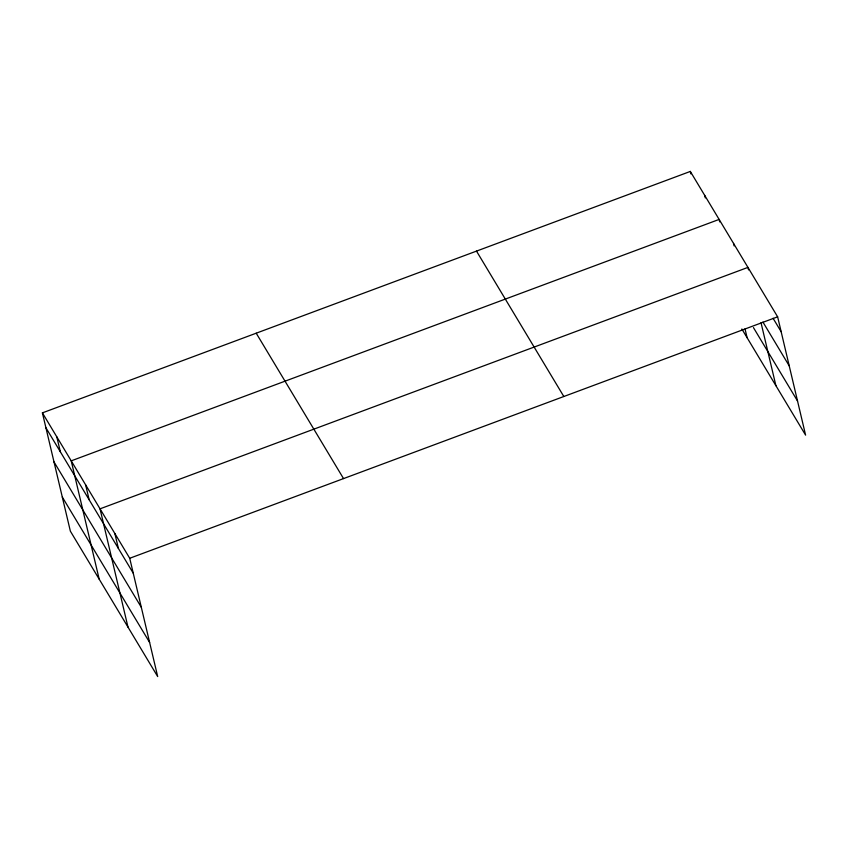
<?xml version="1.0" encoding="UTF-8"?>
<svg xmlns="http://www.w3.org/2000/svg" width="848" height="848" viewBox="0 0 848 848"><rect width="100%" height="100%" fill="white"/><g stroke="black" fill="none" stroke-linecap="round" stroke-linejoin="round"><path stroke-width="1.27" d="M42.4 412.87L129.723 558.27L157.686 676.566L70.363 531.166L42.4 412.87L690.314 171.434L777.637 316.834L805.6 435.13L741.862 328.992M129.723 558.27L777.637 316.834M773.058 318.254L781.156 331.738M762.914 322.039L789.223 365.859M753.437 327.582L797.533 401.009M476.502 251.114L563.825 396.504M256.213 333.2L343.535 478.59M45.919 427.774L133.242 573.174M53.986 461.895L141.309 607.295M62.296 497.045L149.619 642.445M748.54 269.887L747.947 267.396L100.032 508.832L127.995 627.128M761.016 322.696L775.909 385.692M733.541 243.408L734.124 245.899M719.719 221.9L719.136 219.42L71.211 460.856L99.174 579.142M745.01 328.865L747.099 337.716M704.73 195.432L705.313 197.913M690.314 171.434L690.908 173.925M114.872 533.551L118.402 548.455M85.627 484.844L89.146 499.748M56.805 436.858L60.335 451.761"/></g></svg>
